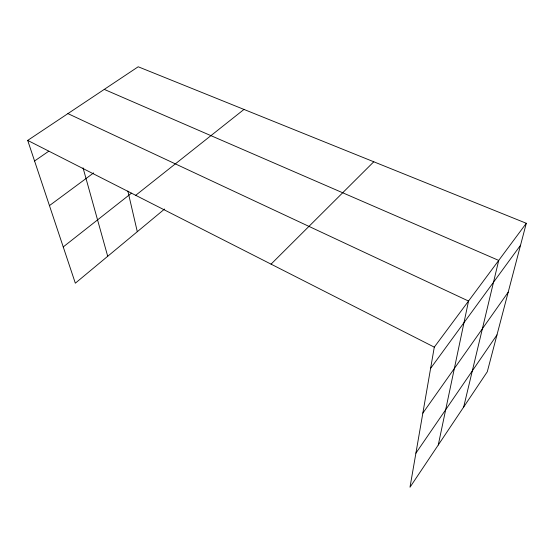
<?xml version="1.0" encoding="UTF-8"?>
<svg xmlns="http://www.w3.org/2000/svg" width="554" height="554" viewBox="0 0 554 554"><rect width="100%" height="100%" fill="white"/><g stroke="black" fill="none" stroke-linecap="round" stroke-linejoin="round"><path stroke-width="0.83" d="M526.3 223.283L434.288 347.143L409.995 487.229L487.291 371.762L526.3 223.283L138.202 66.771L27.7 140.404L75.33 283.184L164.58 209.038M438.262 445.007L468.532 301.051L67.913 113.605M463.67 407.051L498.718 260.415L104.249 89.388M415.902 453.165L496.98 334.886M422.847 413.118L508.205 292.173M430.61 368.362L520.531 245.242M271.058 264.147L373.784 161.775M135.695 195.32L243.989 109.429M63.232 246.932L131.52 193.145M49.451 205.603L93.64 172.917M34.57 160.992L48.773 151.207M27.7 140.404L434.288 347.143M83.038 167.841L107.711 256.28M127.863 191.04L137.302 231.697"/></g></svg>
